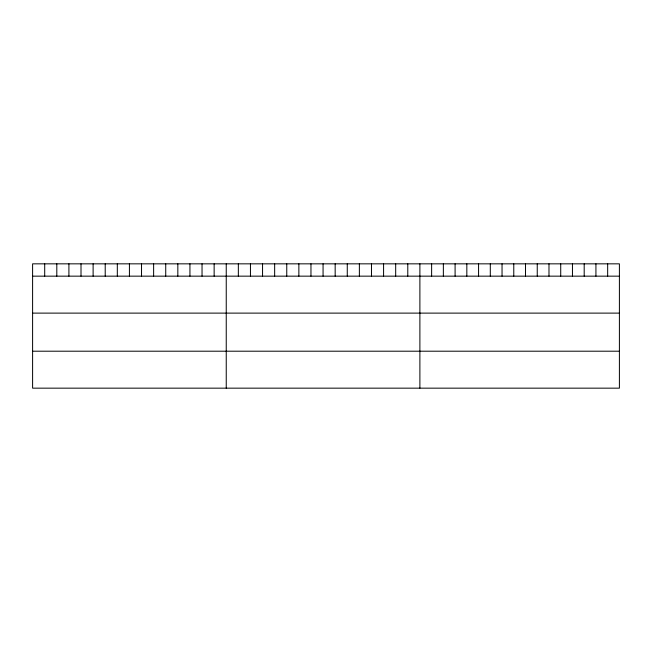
<?xml version="1.0" encoding="UTF-8"?>
<svg xmlns="http://www.w3.org/2000/svg" width="652" height="652" viewBox="0 0 652 652"><rect width="100%" height="100%" fill="white"/><g stroke="black" fill="none" stroke-linecap="round" stroke-linejoin="round"><path stroke-width="0.98" d="M619.4 276.155L619.4 388.16L32.6 388.16L32.6 263.84L619.4 263.84L619.4 276.155L32.6 276.155M32.6 313.115L619.4 313.115M32.6 351.2L619.4 351.2M607.664 263.84L607.664 276.155M595.928 263.84L595.928 276.155M584.192 263.84L584.192 276.155M572.456 263.84L572.456 276.155M560.72 263.84L560.72 276.155M548.984 263.84L548.984 276.155M537.248 263.84L537.248 276.155M525.512 263.84L525.512 276.155M513.776 263.84L513.776 276.155M502.04 263.84L502.04 276.155M490.304 263.84L490.304 276.155M478.568 263.84L478.568 276.155M466.832 263.84L466.832 276.155M455.096 263.84L455.096 276.155M443.36 263.84L443.36 276.155M431.624 263.84L431.624 276.155M419.888 263.84L419.888 388.16M407.785 263.84L407.785 276.155M395.682 263.84L395.682 276.155M383.58 263.84L383.58 276.155M371.477 263.84L371.477 276.155M359.374 263.84L359.374 276.155M347.272 263.84L347.272 276.155M335.169 263.84L335.169 276.155M323.066 263.84L323.066 276.155M310.963 263.84L310.963 276.155M298.86 263.84L298.86 276.155M286.758 263.84L286.758 276.155M274.655 263.84L274.655 276.155M262.552 263.84L262.552 276.155M250.45 263.84L250.45 276.155M238.347 263.84L238.347 276.155M226.244 263.84L226.244 388.16M214.141 263.84L214.141 276.155M202.038 263.84L202.038 276.155M189.936 263.84L189.936 276.155M177.833 263.84L177.833 276.155M165.73 263.84L165.73 276.155M153.627 263.84L153.627 276.155M141.525 263.84L141.525 276.155M129.422 263.84L129.422 276.155M117.319 263.84L117.319 276.155M105.216 263.84L105.216 276.155M93.114 263.84L93.114 276.155M81.011 263.84L81.011 276.155M68.908 263.84L68.908 276.155M56.806 263.84L56.806 276.155M44.703 263.84L44.703 276.155"/></g></svg>
